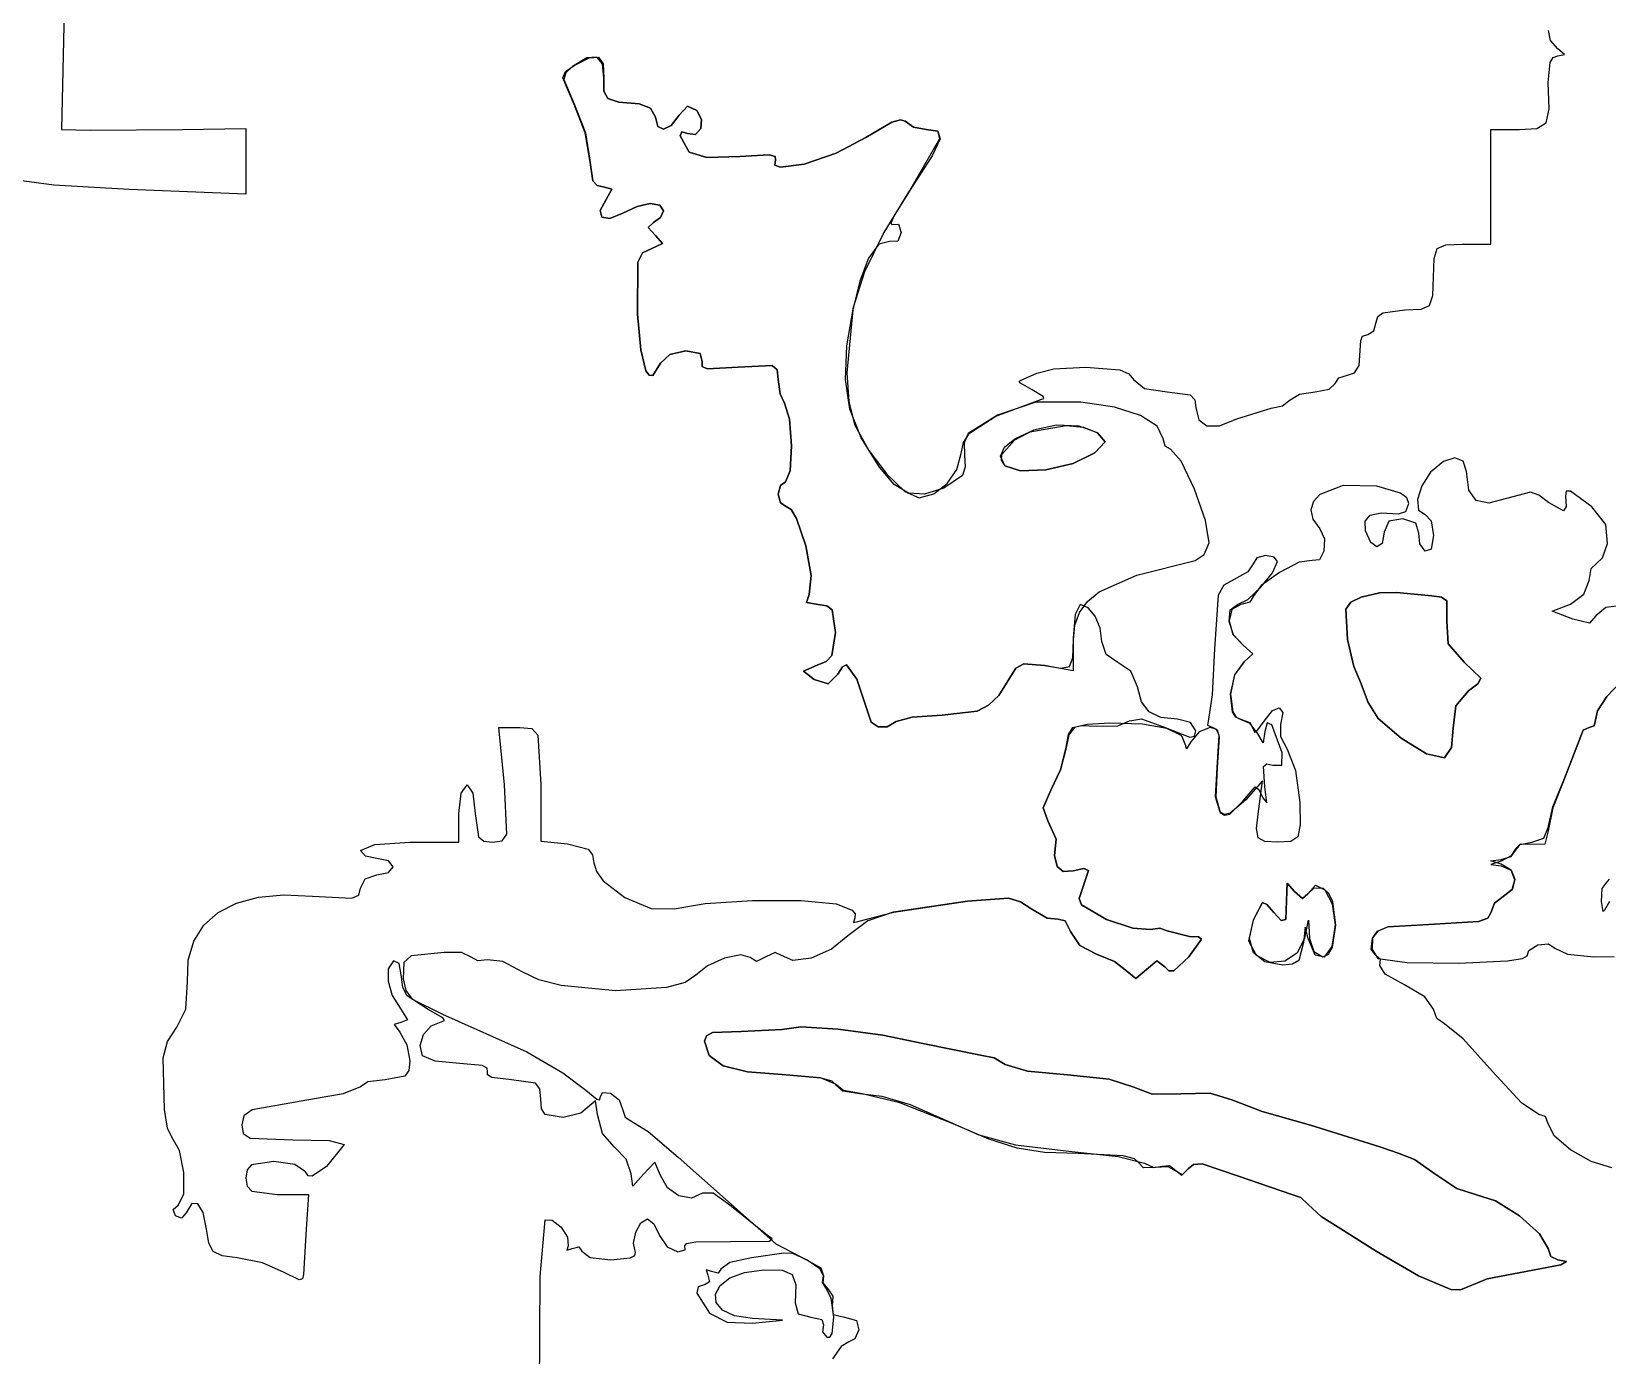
# Model space of a CAD drawing. Extents: x 0 to 397, y 0 to 706.
# Drawn here: x 154.8 to 222.7, y 341.3 to 398.3 of the extents above; entities that cross this region are included whole.
import ezdxf

# ---------------------------------------------------------------- set-up
doc = ezdxf.new("R2010")
doc.units = 0

msp = doc.modelspace()

# ---------------------------------------------------------------- linework, layer by layer
at = {"layer": 'Layer 1', "color": 7}
for points in [[(154.286565, 404.184166), (155.10167, 404.283032), (156.31699, 404.283032), (156.210451, 399.167045), (156.104265, 394.051412), (157.338988, 394.02707), (161.30774, 394.050001), (164.04177, 394.097273), (164.04177, 392.682986), (164.04177, 391.269052), (159.014683, 391.473663), (155.766805, 391.664361), (153.751456, 391.92663)], [(176.693668, 339.72016), (176.719459, 344.657509), (176.934395, 347.09031), (177.239432, 347.087548), (177.616006, 346.776382), (177.897661, 346.344631), (177.91794, 345.980117), (177.870094, 345.787633), (178.098209, 345.864759), (178.385944, 345.932581), (178.505668, 345.742698), (178.874541, 345.478908), (179.761205, 345.369106), (180.589616, 345.463342), (180.796355, 345.56541), (180.818481, 345.690134), (180.740539, 346.084501), (180.84, 346.561716), (181.059582, 346.963855), (181.342003, 347.132996), (181.613422, 346.925739), (181.857059, 346.42744), (182.180865, 345.929141), (182.645165, 345.721884), (182.967119, 345.798525), (182.948554, 345.982587), (183.023233, 346.077335), (183.419513, 346.142351), (184.918114, 346.160034), (186.586313, 346.170441), (186.707723, 346.28247), (186.443173, 346.48459), (184.8846, 347.729544), (184.175957, 348.249891), (183.708085, 348.243188), (183.238973, 348.030133), (182.69257, 348.125184), (182.202192, 348.47159), (181.901156, 349.012597), (181.660914, 349.581628), (181.174081, 349.067983), (180.710178, 348.54596), (180.633625, 349.07645), (180.418342, 349.706732), (179.91678, 350.226154), (179.40243, 350.814587), (179.18653, 351.633738), (179.107287, 352.222568), (178.921946, 352.071888), (178.467612, 351.686919), (177.711917, 351.504621), (176.928794, 351.634135), (176.781592, 351.882397), (176.741778, 352.298371), (176.698, 352.731362), (176.52041, 352.983643), (175.486241, 353.130222), (174.638604, 353.227897), (174.450992, 353.339326), (174.448721, 353.483), (174.437471, 353.627865), (174.220606, 353.739161), (173.255626, 353.835778), (172.200775, 353.930014), (171.646253, 354.156806), (171.549101, 354.602177), (171.696391, 355.076322), (172.021548, 355.458656), (172.457995, 355.628596), (172.592657, 355.679192), (172.530667, 355.796033), (171.89108, 356.158468), (170.993966, 356.747034), (170.802253, 357.109034), (170.744552, 357.561819), (170.643393, 358.138611), (170.396713, 358.248678), (170.173449, 357.907872), (170.163438, 357.373524), (170.349882, 356.755435), (170.715977, 356.163407), (171.006754, 355.706516), (170.717035, 355.599668), (170.436092, 355.511429), (170.673996, 355.176334), (170.972976, 354.639009), (171.09733, 353.941611), (171.054203, 353.533695), (170.89413, 353.286018), (170.038996, 353.130222), (169.291548, 353.040925), (168.980662, 352.82648), (168.229421, 352.519651), (166.423022, 352.209119), (164.312483, 351.826928), (163.953118, 351.569008), (163.865381, 351.189943), (163.930044, 350.812867), (164.221554, 350.6083), (166.070244, 350.54577), (167.627494, 350.509346), (168.275106, 350.335867), (167.518044, 349.392539), (166.899713, 348.976834), (166.719333, 348.995813), (166.606819, 349.16147), (166.14371, 349.47284), (165.247212, 349.602442), (164.280689, 349.462654), (164.093695, 349.246743), (164.04177, 348.896886), (164.095888, 348.540927), (164.29824, 348.325694), (165.387618, 348.19133), (166.733819, 348.19133), (166.641744, 346.692024), (166.530619, 344.743631), (166.480662, 344.556482), (166.338663, 344.507181), (165.692418, 344.83112), (164.758879, 345.238137), (163.663945, 345.463651), (163.015412, 345.549778), (162.635465, 345.731718), (162.439733, 346.088481), (162.343849, 346.699079), (162.202209, 347.406906), (161.97696, 347.785723), (161.71758, 347.795844), (161.473546, 347.39758), (161.272419, 347.169112), (161.003293, 347.269521), (160.905706, 347.539484), (161.141229, 347.743302), (161.370689, 348.221829), (161.371946, 349.135232), (161.185084, 350.082038), (160.850187, 350.660776), (160.672233, 351.048148), (160.539655, 351.849726), (160.478359, 354.075314), (160.666743, 354.781267), (161.069968, 355.399643), (161.458509, 356.170242), (161.525052, 357.353327), (161.559357, 358.285024), (161.79797, 359.096657), (162.230125, 359.780877), (162.845059, 360.330333), (163.632005, 360.737674), (164.580197, 360.995551), (165.678872, 361.096612), (166.917263, 361.033508), (168.611612, 360.944828), (168.906749, 361.085945), (168.980662, 361.374997), (169.177071, 361.789599), (169.686218, 361.949672), (170.184517, 362.053301), (170.391774, 362.30245), (170.184517, 362.551599), (169.686218, 362.655228), (169.187919, 362.758857), (168.980662, 363.008006), (169.598068, 363.257949), (171.09733, 363.360784), (173.213998, 363.360784), (173.213998, 364.595507), (173.317627, 365.46753), (173.566776, 365.83023), (173.815925, 365.46753), (173.919554, 364.595507), (174.061327, 363.59397), (174.290285, 363.409644), (174.670618, 363.360784), (175.085551, 363.414698), (175.281012, 363.710343), (175.178619, 365.83023), (174.935202, 368.299676), (175.838314, 368.299676), (176.351848, 368.253501), (176.62104, 367.972607), (176.741778, 365.852455), (176.741778, 363.405587), (177.888306, 363.294815), (178.789522, 363.056954), (178.978672, 362.821442), (179.034835, 362.478839), (179.139911, 362.096361), (179.425917, 361.701575), (180.365381, 360.976137), (181.502556, 360.504633), (182.486768, 360.489171), (183.826023, 360.718648), (185.865499, 360.845697), (187.959479, 360.849782), (189.462247, 360.710363), (190.150208, 360.439518), (190.290675, 360.272808), (190.272225, 360.102526), (190.214149, 359.901046), (190.404517, 359.950126), (191.958151, 360.35194), (195.123628, 360.82431), (196.884961, 360.949943), (197.413499, 360.797769), (197.894347, 360.478941), (198.554395, 360.087181), (199.027117, 360.046787), (199.324421, 359.976232), (199.561928, 359.511976), (199.966565, 358.914106), (200.684468, 358.535839), (201.449114, 358.225218), (201.984102, 357.802414), (202.374716, 357.493513), (202.83465, 357.877556), (203.278533, 358.246297), (203.617112, 357.9975), (203.798043, 357.821767), (204.012576, 357.826182), (204.65569, 358.421892), (205.206862, 359.191345), (205.077221, 359.289213), (204.680384, 359.303837), (203.726826, 359.544079), (203.41422, 359.659702), (203.003983, 359.600171), (202.251993, 359.65247), (201.117679, 360.036557), (200.039237, 360.657711), (199.931122, 360.940242), (200.044529, 361.280452), (200.337335, 362.14101), (200.131048, 362.22824), (199.672348, 362.126061), (199.248513, 362.09656), (198.981476, 362.319472), (198.876167, 362.785668), (198.937511, 363.48602), (198.584733, 364.278007), (198.379637, 364.839982), (198.719847, 365.595633), (199.137051, 366.481414), (199.378837, 367.449481), (199.475652, 368.001749), (199.666263, 368.295487), (200.04142, 368.393498), (200.691876, 368.35859), (201.599971, 368.378566), (202.104047, 368.591423), (202.617118, 368.674767), (203.642159, 368.298265), (204.704594, 367.879385), (204.908042, 367.932892), (204.964018, 368.153979), (204.734492, 368.509843), (204.170267, 368.657746), (203.450369, 368.737132), (202.942071, 368.979567), (202.615806, 369.408931), (202.442008, 370.049102), (202.152774, 370.726304), (201.60663, 371.107436), (201.09713, 371.442002), (200.906718, 372.003845), (200.83393, 372.584374), (200.626039, 373.093135), (200.32733, 373.454126), (199.982087, 373.591346), (199.763321, 373.172202), (199.672348, 372.164359), (199.672348, 370.737019), (198.437625, 370.968794), (197.55277, 371.038953), (197.202902, 370.862255), (196.467713, 369.676569), (196.03018, 369.258659), (195.537878, 368.99897), (194.027547, 368.828843), (192.745817, 368.751055), (192.05834, 368.564259), (191.666101, 368.327529), (191.273101, 368.324591), (190.968273, 368.529682), (190.840551, 368.917037), (190.358656, 370.381419), (189.907629, 370.999795), (189.741912, 370.919631), (189.538094, 370.600847), (189.124374, 370.176323), (188.520683, 370.365897), (188.062204, 370.733712), (188.648035, 370.981142), (189.034741, 371.144616), (189.278406, 371.403902), (189.441786, 372.397898), (189.298338, 373.362525), (189.069864, 373.542834), (188.693191, 373.591346), (188.190615, 373.689859), (188.297374, 374.032318), (188.395424, 374.843057), (188.166582, 376.12244), (187.757425, 377.304853), (187.531036, 377.682941), (187.314535, 377.824682), (187.072794, 377.980125), (186.97234, 378.353849), (187.062828, 378.727573), (187.280315, 378.883016), (187.482937, 379.358417), (187.538681, 380.432505), (187.454395, 381.577104), (187.236923, 382.26404), (187.050128, 382.673968), (186.97234, 383.288155), (186.927697, 383.698557), (186.709388, 383.898814), (185.245492, 383.826847), (183.915651, 383.747384), (183.69108, 383.853338), (183.695738, 384.066383), (183.604986, 384.410827), (182.990887, 384.527464), (182.30835, 384.372021), (181.905742, 383.998297), (181.56745, 383.463122), (181.413791, 383.47565), (181.27427, 383.666862), (181.049087, 384.561165), (180.914789, 386.097679), (180.930399, 388.336011), (181.127713, 388.739826), (181.504281, 388.919903), (181.989351, 389.146871), (181.68067, 389.493167), (181.362729, 389.829144), (181.592475, 390.051615), (181.903978, 390.273027), (182.033448, 390.553971), (181.873408, 390.801781), (181.460625, 390.86296), (180.896103, 390.743627), (180.280847, 390.449901), (179.72537, 390.217261), (179.374516, 390.276026), (179.295852, 390.570601), (179.556946, 391.04539), (179.809447, 391.480762), (179.430652, 391.583024), (179.16786, 391.646662), (178.990429, 391.84871), (178.858446, 392.734844), (178.661067, 393.916474), (178.186404, 395.140437), (177.691589, 396.28335), (177.813788, 396.550337), (178.181818, 396.810841), (178.823598, 397.143494), (179.229833, 397.172042), (179.43009, 396.883817), (179.453935, 396.266152), (179.455627, 395.7076), (179.633896, 395.391571), (180.102479, 395.23502), (180.975114, 395.154901), (181.473413, 394.968282), (181.68067, 394.581637), (181.779834, 394.185594), (182.030008, 394.072358), (182.36022, 394.23581), (182.699493, 394.669831), (183.062105, 395.066663), (183.462552, 394.876912), (183.668111, 394.485273), (183.631709, 394.093039), (183.41195, 393.846326), (183.06744, 393.89125), (182.81532, 393.954337), (182.749102, 393.777347), (183.140113, 393.086917), (183.900526, 392.84619), (185.311814, 392.895711), (186.575862, 392.960975), (186.843405, 392.888567), (186.861215, 392.746839), (186.832532, 392.52505), (187.066598, 392.430253), (188.090999, 392.563659), (189.470471, 393.031101), (190.741067, 393.716625), (191.86859, 394.37707), (192.240313, 394.479172), (192.437577, 394.410187), (192.794588, 394.15751), (193.343158, 394.05247), (193.8529, 393.978756), (193.94976, 393.653258), (193.595769, 392.919441), (192.75296, 391.620771), (191.968162, 390.355268), (191.819162, 390.025829), (191.871015, 389.970829), (192.153238, 389.979428), (192.26401, 389.625812), (192.129557, 389.247722), (191.764124, 389.229995), (191.299211, 389.120016), (190.865945, 388.510498), (190.488101, 387.526191), (190.189455, 386.291839), (189.924855, 383.571992), (190.006452, 382.335991), (190.262348, 381.348934), (190.869473, 380.235286), (191.643518, 379.213878), (192.421597, 378.469952), (193.040827, 378.188749), (193.67311, 378.36683), (194.245696, 378.808007), (194.67005, 379.418715), (194.857634, 380.105392), (194.952796, 380.577343), (195.205385, 380.974019), (196.34424, 381.716176), (198.284519, 382.433021), (198.411398, 382.472317), (198.382768, 382.562711), (197.908458, 382.842949), (197.406499, 383.125436), (197.347921, 383.218591), (197.438205, 383.261344), (198.114128, 383.557324), (198.842702, 383.74412), (200.222682, 383.821908), (201.684373, 383.698744), (202.073361, 383.534521), (202.2695, 383.292741), (202.748396, 382.903671), (203.718359, 382.763574), (204.713325, 382.627446), (204.908935, 382.420227), (204.964018, 382.087299), (205.083213, 381.553744), (205.428097, 381.289138), (205.979622, 381.298906), (206.718736, 381.58847), (208.206401, 382.055901), (208.691735, 382.160985), (209.020965, 382.410796), (209.42785, 382.659945), (210.100113, 382.763574), (210.708346, 382.867203), (210.961244, 383.116352), (211.116687, 383.365501), (211.490411, 383.46913), (211.792819, 383.583193), (211.999117, 383.89824), (212.061206, 384.968436), (212.135421, 385.155232), (212.372356, 385.23302), (212.621505, 385.388463), (212.725134, 385.762187), (212.796814, 386.000841), (213.019174, 386.165412), (213.959857, 386.291354), (214.661328, 386.318116), (215.029259, 386.480311), (215.17117, 386.900806), (215.19458, 387.702466), (215.21799, 388.504126), (215.359901, 388.924621), (215.727832, 389.086816), (216.429303, 389.113578), (217.664026, 389.113578), (217.664026, 391.583024), (217.664026, 394.05247), (218.898749, 394.05247), (219.654185, 394.096766), (220.045851, 394.339631), (220.174852, 394.946035), (220.142291, 396.080943), (220.21514, 396.935592), (220.349659, 397.156327), (220.547281, 397.232764), (220.838852, 397.293177), (220.547281, 397.535094), (220.236924, 397.888931), (220.148289, 398.3232)], [(178.113026, 396.771683), (177.822552, 396.502872), (177.736303, 396.213985), (178.201221, 395.112568), (178.665432, 393.908801), (178.858446, 392.735197), (178.990429, 391.848754), (179.16786, 391.646667), (179.430652, 391.583024), (179.809447, 391.480762), (179.556946, 391.04539), (179.295852, 390.570601), (179.374516, 390.276026), (179.72537, 390.217261), (180.280847, 390.449901), (180.896103, 390.743627), (181.460625, 390.86296), (181.873408, 390.801781), (182.033448, 390.553971), (181.903978, 390.273027), (181.592475, 390.051615), (181.362729, 389.829144), (181.68067, 389.493167), (181.989351, 389.146871), (181.504281, 388.919903), (181.127713, 388.739826), (180.930399, 388.336011), (180.914789, 386.097679), (181.049087, 384.561165), (181.27427, 383.666862), (181.413791, 383.47565), (181.56745, 383.463122), (181.905742, 383.998297), (182.30835, 384.372021), (182.990887, 384.527464), (183.604986, 384.410827), (183.695738, 384.066383), (183.69108, 383.853338), (183.915651, 383.747384), (185.245492, 383.826847), (186.709388, 383.898814), (186.927697, 383.698557), (186.97234, 383.288155), (187.050128, 382.673968), (187.236923, 382.26404), (187.454395, 381.577104), (187.538681, 380.432505), (187.482937, 379.358417), (187.280315, 378.883016), (187.062828, 378.727573), (186.97234, 378.353849), (187.072794, 377.980125), (187.314535, 377.824682), (187.531036, 377.682941), (187.757425, 377.304853), (188.166582, 376.12244), (188.395424, 374.843057), (188.297374, 374.032318), (188.190615, 373.689859), (188.693191, 373.591346), (189.069864, 373.542834), (189.298338, 373.362525), (189.441786, 372.397898), (189.278406, 371.403902), (189.034741, 371.144616), (188.648035, 370.981142), (188.062204, 370.733712), (188.520683, 370.365897), (189.124374, 370.176323), (189.538094, 370.600847), (189.741912, 370.919631), (189.907629, 370.999795), (190.358656, 370.381419), (190.840551, 368.917037), (190.968273, 368.529682), (191.273101, 368.324591), (191.666101, 368.327529), (192.05834, 368.564259), (192.745817, 368.751055), (194.027547, 368.828843), (195.537878, 368.99897), (196.03018, 369.258659), (196.467713, 369.676569), (197.202902, 370.862255), (197.55277, 371.038953), (198.437625, 370.968794), (199.151174, 370.856071), (199.518978, 370.934046), (199.65752, 371.306238), (199.683284, 372.076164), (199.747512, 372.707791), (199.941848, 373.255408), (200.28584, 373.731711), (200.799033, 374.149397), (202.411206, 374.859699), (204.934737, 375.487881), (205.31609, 375.753875), (205.531285, 376.249528), (205.381332, 377.213979), (204.905545, 378.567368), (204.32538, 379.772987), (203.862292, 380.294128), (203.643835, 380.424656), (203.552906, 380.738276), (203.296354, 381.275645), (202.57258, 381.738666), (201.45041, 382.096779), (199.998668, 382.319426), (198.064783, 382.313958), (196.412679, 381.74969), (195.147397, 380.959247), (194.973758, 380.561694), (194.995217, 380.027781), (195.022965, 379.522443), (194.909228, 379.159021), (194.100925, 378.610671), (193.266578, 378.346882), (192.584465, 378.391067), (191.967373, 378.771803), (191.32809, 379.517664), (190.540419, 380.780129), (190.062014, 382.007174), (189.867043, 383.295271), (189.929678, 384.740895), (190.216365, 386.404557), (190.708435, 387.93993), (191.487314, 389.548393), (192.634427, 391.431329), (193.937589, 393.661989), (193.85075, 393.98795), (193.343158, 394.05247), (192.794588, 394.15751), (192.437577, 394.410187), (192.240313, 394.479172), (191.86859, 394.37707), (190.741067, 393.716625), (189.470471, 393.031101), (188.090999, 392.563659), (187.066598, 392.430253), (186.832532, 392.52505), (186.861215, 392.746839), (186.843405, 392.888567), (186.575862, 392.960975), (185.311814, 392.895711), (183.900526, 392.84619), (183.140113, 393.086917), (182.749102, 393.777347), (182.81532, 393.954337), (183.06744, 393.89125), (183.41195, 393.846326), (183.631709, 394.093039), (183.668111, 394.485273), (183.462552, 394.876912), (183.062105, 395.066663), (182.699493, 394.669831), (182.36022, 394.23581), (182.030008, 394.072358), (181.779834, 394.185594), (181.68067, 394.581637), (181.473413, 394.968282), (180.975114, 395.154901), (180.102479, 395.23502), (179.633896, 395.391571), (179.455627, 395.7076), (179.453935, 396.266152), (179.4055, 396.880427), (179.159322, 397.171909), (178.725223, 397.136896), (178.113026, 396.771683)], [(200.730682, 380.98769), (201.054929, 380.608762), (200.610032, 380.136436), (199.678632, 379.675455), (198.50527, 379.397366), (197.413797, 379.348937), (196.728063, 379.57693), (196.544103, 379.980011), (196.718273, 380.375609), (197.169264, 380.735074), (197.815766, 381.029758), (199.370061, 381.310184), (200.115236, 381.238626), (200.730682, 380.98769)], [(197.153866, 380.671953), (196.588275, 380.048771), (196.575519, 379.808055), (196.728063, 379.57693), (197.413797, 379.348937), (198.50527, 379.397366), (199.678632, 379.675455), (200.610032, 380.136436), (201.054929, 380.608762), (200.730682, 380.98769), (199.934324, 381.284183), (198.954842, 381.319962), (197.969075, 381.110671), (197.153866, 380.671953)], [(223.643966, 373.591346), (222.624526, 373.463684), (222.187698, 373.105571), (221.90896, 372.79786), (221.191806, 372.963754), (220.309861, 373.307712), (221.103611, 373.614629), (221.673789, 374.036949), (221.897362, 374.638391), (221.988952, 375.144583), (222.208865, 375.355236), (222.477505, 375.609016), (222.685821, 376.219189), (222.614339, 377.049717), (222.018718, 377.80669), (221.094748, 378.486229), (220.906028, 378.485645), (220.880656, 378.265654), (220.904, 377.824384), (220.791712, 377.632947), (220.142644, 377.992957), (219.740169, 378.308919), (219.376587, 378.436531), (218.345946, 378.167582), (217.572414, 377.956803), (217.034758, 378.073082), (216.718956, 378.525713), (216.610984, 379.323988), (216.471708, 379.773758), (216.116698, 379.918067), (215.624302, 379.758368), (215.072872, 379.296119), (214.687269, 378.710899), (214.508206, 378.117179), (214.553709, 377.656875), (214.841802, 377.471904), (215.090951, 377.206659), (215.19458, 376.569145), (215.092804, 375.982872), (214.832277, 375.890047), (214.605264, 376.211252), (214.567693, 376.668981), (214.433858, 377.096636), (213.871662, 377.288812), (213.265502, 377.185845), (213.077912, 376.707434), (212.984227, 376.22635), (212.760765, 376.080062), (212.49391, 376.26219), (212.27005, 376.766348), (212.247125, 377.192123), (212.462094, 377.4484), (212.937347, 377.546654), (213.695273, 377.498362), (214.006776, 377.608561), (214.136246, 377.954504), (214.042231, 378.186847), (213.770151, 378.394286), (212.751592, 378.702041), (211.310571, 378.724365), (210.305782, 378.337445), (210.021483, 378.031508), (209.911652, 377.672447), (209.998093, 377.276659), (210.302607, 376.86054), (210.501282, 376.421083), (210.476748, 375.902351), (210.281623, 375.520342), (209.968527, 375.491056), (209.412135, 375.414828), (208.558517, 374.983099), (207.776138, 374.419939), (207.433464, 373.949416), (207.278021, 373.696562), (206.904297, 373.591346), (206.503293, 373.382094), (206.391049, 372.887818), (206.557478, 372.308744), (206.992491, 371.845095), (207.419662, 371.479529), (207.046467, 371.1346), (206.62348, 370.562367), (206.451815, 369.729618), (206.547842, 368.978823), (206.701357, 368.741181), (206.927933, 368.652454), (207.288605, 368.522852), (207.445811, 368.211481), (207.486028, 368.103708), (207.58604, 368.136428), (207.905128, 368.575196), (208.258259, 369.030384), (208.554769, 369.14674), (208.70126, 368.942752), (208.604334, 368.436907), (208.609626, 367.915148), (208.891143, 367.361639), (209.247228, 366.451516), (209.431599, 365.072816), (209.44668, 364.104032), (209.34799, 363.593441), (209.054567, 363.394529), (208.485448, 363.360784), (207.926559, 363.390037), (207.646806, 363.549035), (207.579382, 363.944637), (207.657478, 364.683701), (207.837042, 366.006619), (207.115964, 365.186057), (206.443834, 364.610406), (206.194419, 364.557289), (206.005066, 364.658081), (205.813419, 365.313702), (205.882652, 366.561892), (205.965026, 367.96392), (205.836118, 368.228073), (205.576441, 368.299676), (205.109098, 368.11826), (204.739651, 367.682314), (204.553649, 367.377999), (204.527984, 367.513687), (204.360536, 367.93955), (203.715713, 368.25624), (202.659992, 368.444012), (201.259849, 368.483121), (200.279595, 368.433015), (199.736862, 368.295266), (199.48537, 367.987919), (199.378837, 367.42902), (199.137051, 366.475417), (198.719847, 365.595633), (198.379637, 364.839982), (198.584733, 364.278007), (198.937511, 363.48602), (198.876167, 362.785668), (198.981476, 362.319472), (199.248513, 362.09656), (199.672348, 362.126061), (200.131048, 362.22824), (200.337335, 362.14101), (200.044529, 361.280452), (199.931122, 360.940242), (200.039237, 360.657711), (201.117679, 360.036557), (202.251993, 359.65247), (203.003983, 359.600171), (203.41422, 359.659702), (203.726826, 359.544079), (204.680384, 359.303837), (205.077221, 359.289213), (205.206862, 359.191345), (204.65569, 358.421892), (204.012576, 357.826182), (203.798043, 357.821767), (203.617112, 357.9975), (203.278533, 358.246297), (202.83465, 357.877556), (202.374716, 357.493513), (201.984102, 357.802414), (201.449114, 358.225218), (200.684468, 358.535839), (199.966565, 358.914106), (199.561928, 359.511976), (199.324421, 359.976232), (199.027117, 360.046787), (198.554395, 360.087181), (197.894347, 360.478941), (197.413499, 360.797769), (196.884961, 360.949943), (195.123628, 360.82431), (191.915465, 360.345238), (190.836185, 359.973366), (189.975186, 359.328179), (189.262261, 358.750124), (188.392139, 358.371665), (187.596961, 358.261031), (187.108865, 358.48645), (186.833963, 358.608159), (186.443173, 358.421892), (186.038625, 358.221911), (185.756314, 358.391553), (185.354417, 358.506013), (184.658337, 358.360288), (183.926868, 358.039078), (183.418807, 357.627083), (182.957359, 357.316849), (182.159737, 357.103787), (179.960039, 356.961788), (177.627852, 357.186304), (176.664617, 357.431384), (175.971311, 357.76255), (175.103521, 358.217766), (174.447663, 358.293834), (174.033325, 358.249648), (173.747046, 358.415542), (173.32649, 358.604851), (172.589228, 358.616625), (171.162241, 358.462109), (170.850915, 358.180371), (170.809463, 357.472919), (170.932252, 356.976318), (171.210748, 356.598912), (172.508442, 355.957738), (176.140688, 354.328785), (177.69069, 353.432917), (178.682057, 352.685016), (179.155706, 352.29577), (179.280594, 352.266561), (179.303652, 352.361872), (179.398593, 352.578213), (179.744624, 352.550608), (180.115306, 352.263976), (180.269558, 351.857752), (180.374554, 351.510706), (180.626922, 351.366332), (181.370225, 350.906486), (182.655396, 349.801056), (186.874973, 346.059493), (188.219057, 345.36452), (188.803655, 345.022854), (188.928141, 344.688597), (188.896832, 344.386796), (189.107352, 344.123094), (189.321886, 343.811062), (189.300675, 343.393196), (189.342435, 343.025117), (189.831606, 342.89966), (190.336651, 342.758417), (190.437678, 342.351796), (190.266405, 341.976881), (190.014697, 341.844854), (189.679911, 341.645755), (189.309141, 341.109312)], [(207.433464, 375.346417), (207.192384, 374.999503), (206.612902, 374.672963), (206.165415, 374.431294), (205.914314, 373.995321), (205.758121, 371.6934), (205.668119, 369.70285), (205.499535, 368.662685), (205.464081, 368.406303), (205.694268, 368.299676), (205.872532, 368.201929), (205.961762, 367.894202), (205.882652, 366.561892), (205.821847, 365.319143), (206.012959, 364.635988), (206.190799, 364.519762), (206.416995, 364.562037), (206.994961, 365.146899), (207.519718, 365.742917), (207.673221, 365.636048), (207.847625, 365.273194), (208.012902, 365.055265), (207.933703, 365.741683), (207.875363, 366.62473), (208.010251, 366.736004), (208.273428, 366.679367), (208.6651, 366.680513), (208.674184, 367.210298), (208.233212, 368.414241), (208.031941, 368.496372), (207.931939, 368.123287), (207.861869, 367.63416), (207.629609, 368.035092), (207.300246, 368.471038), (206.890186, 368.652454), (206.676344, 368.74189), (206.534646, 368.981254), (206.456754, 369.7361), (206.634648, 370.569659), (207.046467, 371.1346), (207.419662, 371.479529), (206.992491, 371.845095), (206.584636, 372.288355), (206.390829, 372.869695), (206.439644, 373.375297), (206.759658, 373.591346), (207.19557, 373.816639), (207.763311, 374.346467), (208.25935, 374.961756), (208.480156, 375.44343), (208.332916, 375.630226), (207.962631, 375.708014), (207.588907, 375.601828), (207.433464, 375.346417)], [(215.127552, 373.97023), (215.54582, 373.919722), (215.769388, 373.762223), (215.775958, 372.887201), (215.830639, 371.899423), (216.522436, 371.111669), (217.22958, 370.419166), (217.111995, 370.188141), (216.702706, 369.880121), (216.161544, 369.228011), (216.045833, 368.267926), (215.971574, 367.433606), (215.671889, 366.996161), (214.901063, 367.17314), (213.800269, 367.842079), (212.812254, 368.682931), (212.379764, 369.375649), (212.055914, 370.257594), (211.760859, 370.934575), (211.495703, 372.092039), (211.424133, 373.401419), (211.640513, 373.696259), (212.076728, 373.91308), (212.86651, 374.10552), (213.607079, 374.115927), (215.127552, 373.97023)], [(212.076728, 373.91308), (211.640513, 373.696259), (211.424133, 373.401419), (211.495703, 372.092039), (211.760859, 370.934575), (212.055914, 370.257594), (212.379764, 369.375649), (212.812254, 368.682931), (213.800269, 367.842079), (214.901063, 367.17314), (215.671889, 366.996161), (215.971574, 367.433606), (216.045833, 368.267926), (216.161544, 369.228011), (216.702706, 369.880121), (217.111995, 370.188141), (217.22958, 370.419166), (216.522436, 371.111669), (215.830639, 371.899423), (215.775958, 372.887201), (215.769388, 373.762223), (215.54582, 373.919722), (215.127552, 373.97023), (213.607079, 374.115927), (212.86651, 374.10552), (212.076728, 373.91308)], [(222.880907, 349.3368), (221.988913, 349.614089), (221.095894, 350.117101), (220.408523, 350.70339), (220.133472, 351.230512), (220.016702, 351.549644), (219.735891, 351.630916), (218.986017, 352.138519), (217.741637, 353.483), (216.474194, 354.886748), (215.669772, 355.537226), (215.334148, 355.77103), (215.19458, 356.172579), (214.827735, 356.694162), (213.945746, 357.215744), (213.120245, 357.675987), (212.889529, 358.049711), (212.915546, 358.306754), (212.707142, 358.486803), (212.510954, 358.754429), (212.566384, 359.222345), (212.784996, 359.527608), (213.228372, 359.714206), (215.232327, 359.833004), (217.139401, 359.939014), (217.543282, 360.090477), (217.664026, 360.324424), (217.819469, 360.731133), (218.193193, 361.019044), (218.591667, 361.326363), (218.704457, 361.745899), (218.539566, 362.150287), (218.104998, 362.412164), (217.663938, 362.55623), (218.104998, 362.614306), (218.541076, 362.746862), (218.72236, 363.008006), (218.929617, 363.257155), (219.427916, 363.360784), (219.947911, 363.528927), (220.133472, 364.000018), (220.340729, 364.880552), (220.839028, 366.099752), (221.544584, 367.929965), (221.648213, 368.19102), (221.897362, 368.299676), (222.12142, 368.377331), (222.164768, 368.564259), (222.26053, 369.015992), (222.667609, 369.630443), (223.257713, 370.248995)], [(223.257713, 370.248995), (222.667609, 369.630443), (222.26053, 369.015992), (222.164768, 368.564259), (222.12142, 368.377331), (221.897362, 368.299676), (221.648213, 368.19102), (221.544584, 367.929965), (220.839028, 366.099752), (220.340729, 364.838439), (220.133472, 363.85679), (219.98654, 363.275456), (219.427916, 363.258478), (218.929617, 363.280792), (218.72236, 363.075034), (218.541076, 362.767676), (218.104998, 362.545514), (217.663938, 362.401448), (218.104998, 362.343372), (218.539963, 362.154801), (218.706573, 361.767727), (218.594445, 361.337393), (218.193193, 361.019044), (217.819469, 360.731133), (217.664026, 360.324424), (217.543282, 360.090477), (217.139401, 359.939014), (215.232327, 359.833004), (213.241425, 359.715308), (212.792437, 359.534901), (212.574498, 359.243865), (212.547951, 358.740406), (212.801334, 358.357334), (214.057847, 358.178982), (216.292028, 358.149988), (218.386708, 358.251566), (219.032619, 358.345449), (219.224716, 358.464931), (219.30074, 358.700057), (219.687913, 358.934126), (220.154154, 358.989732), (220.420633, 358.794778), (220.96616, 358.531474), (222.103032, 358.421892), (222.972326, 358.444734)], [(208.87174, 361.244116), (208.841489, 360.033999), (208.641751, 359.994455), (208.315409, 360.326188), (208.023215, 360.679726), (207.826503, 360.761075), (207.429936, 360.000574), (207.234277, 359.10681), (207.555878, 358.500914), (208.143623, 358.190822), (208.789146, 358.244004), (209.343057, 358.608467), (209.655965, 359.232223), (209.806954, 360.009393), (209.854932, 359.215643), (210.041375, 358.65036), (210.432077, 358.421892), (210.669333, 358.536967), (210.840522, 358.842696), (210.982896, 359.789127), (210.855593, 360.787219), (210.689686, 361.157522), (210.455008, 361.363002), (210.046579, 361.376452), (209.776263, 361.136166), (209.552469, 360.934686), (209.209348, 361.244116), (208.890261, 361.596806), (208.87174, 361.244116)], [(209.776263, 361.136166), (210.120365, 361.504499), (210.510041, 361.316083), (210.829074, 360.702481), (210.961244, 359.795257), (210.817476, 358.863118), (210.481025, 358.408486), (210.094171, 358.502336), (209.799193, 359.215643), (209.664917, 359.694583), (209.59811, 359.039253), (209.390941, 358.264333), (209.126324, 358.112004), (208.711226, 358.069114), (207.928522, 358.206086), (207.442019, 358.596826), (207.271561, 359.211073), (207.436992, 360.018565), (207.827517, 360.76425), (208.023276, 360.680553), (208.315409, 360.326188), (208.641751, 359.994455), (208.841489, 360.033999), (208.87174, 361.244116), (208.890261, 361.596806), (209.209348, 361.244116), (209.552469, 360.934686), (209.776263, 361.136166)], [(222.76992, 360.800834), (222.557762, 360.439429), (222.501671, 360.368741), (222.429704, 360.803143), (222.457177, 361.363664), (222.63996, 361.596894), (222.783717, 361.762744)], [(193.200283, 354.690912), (195.687368, 354.188556), (196.27611, 354.072227), (196.752404, 353.792386), (197.703759, 353.494553), (199.434576, 353.334833), (201.227438, 353.156195), (202.287139, 352.803197), (203.081374, 352.502189), (204.314554, 352.528736), (205.583011, 352.549858), (206.516241, 352.266974), (207.816669, 351.755975), (209.90291, 351.169835), (212.883884, 350.242734), (213.715029, 349.95522), (214.373004, 349.696149), (215.258786, 349.073275), (216.205289, 348.450401), (217.008917, 348.19133), (217.867414, 347.918704), (218.900337, 347.269742), (219.768689, 346.497814), (220.133472, 345.856292), (220.254387, 345.51229), (220.545164, 345.369106), (220.93172, 345.307965), (220.676397, 345.159644), (218.871938, 344.81207), (217.51092, 344.553439), (216.669545, 344.217286), (216.363124, 344.075133), (215.942205, 344.098179), (214.549702, 344.685775), (212.725134, 345.748342), (211.314022, 346.630287), (210.359096, 347.239403), (209.797077, 347.750358), (209.475475, 348.061728), (209.098576, 348.19133), (206.801286, 348.970969), (205.238744, 349.501944), (204.857391, 349.481401), (204.633465, 349.286), (204.364031, 349.038835), (204.125817, 349.178756), (203.762677, 349.376973), (203.199775, 349.351617), (202.699404, 349.335213), (202.494572, 349.561167), (202.32439, 349.730192), (201.823941, 349.853708), (199.892834, 349.95522), (198.444267, 350.000056), (197.259655, 350.180557), (196.046667, 350.565713), (194.51297, 351.224515), (192.214224, 352.131331), (190.588314, 352.529088), (189.778204, 352.6631), (189.440375, 352.935489), (188.794835, 353.215153), (187.14626, 353.352472), (185.648315, 353.463448), (184.60542, 353.73334), (183.995715, 354.171573), (183.797338, 354.787573), (183.876581, 355.025742), (184.139974, 355.167603), (185.373197, 355.203146), (187.136735, 355.293809), (187.943323, 355.406478), (189.558776, 355.310125), (191.479095, 355.054891), (193.200283, 354.690912)], [(187.136735, 355.293809), (185.373197, 355.203146), (184.139974, 355.167603), (183.876581, 355.025742), (183.797338, 354.787573), (183.995715, 354.171573), (184.60542, 353.73334), (185.648315, 353.463448), (187.14626, 353.352472), (188.810975, 353.214448), (189.275743, 353.084581), (189.440375, 352.924552), (189.748791, 352.654501), (190.488478, 352.542141), (191.42802, 352.416662), (192.650699, 352.059276), (195.615401, 350.763082), (197.191878, 350.327357), (199.495959, 350.048001), (201.61417, 349.827823), (202.743633, 349.534356), (203.145271, 349.352896), (203.513042, 349.401359), (203.827808, 349.435181), (204.101829, 349.217914), (204.356534, 349.021902), (204.633465, 349.286), (204.857391, 349.481401), (205.238744, 349.501944), (206.801286, 348.970969), (209.098576, 348.19133), (209.475475, 348.061728), (209.797077, 347.750358), (210.359096, 347.239403), (211.314022, 346.630287), (212.725134, 345.748342), (214.549702, 344.685775), (215.942205, 344.098179), (216.363124, 344.075133), (216.669545, 344.217286), (217.51092, 344.553439), (218.871938, 344.81207), (220.676397, 345.159644), (220.93172, 345.307965), (220.545164, 345.369106), (220.254387, 345.51229), (220.133472, 345.856292), (219.768689, 346.497814), (218.900337, 347.269742), (217.867414, 347.918704), (217.008917, 348.19133), (216.205289, 348.450401), (215.258786, 349.073275), (214.373004, 349.696149), (213.715029, 349.95522), (212.883884, 350.242734), (209.90291, 351.169835), (207.816669, 351.755975), (206.516241, 352.266974), (205.583011, 352.549858), (204.314554, 352.528736), (203.081374, 352.502189), (202.287139, 352.803197), (201.227438, 353.156195), (199.434576, 353.334833), (197.703759, 353.494553), (196.752404, 353.792386), (196.27611, 354.072227), (195.687368, 354.188556), (193.200283, 354.690912), (191.479095, 355.054891), (189.558776, 355.310125), (187.943323, 355.406478), (187.136735, 355.293809)], [(185.825811, 345.465062), (184.891567, 345.263758), (184.502894, 344.974347), (184.38317, 344.799281), (184.095435, 344.873453), (183.86463, 344.949036), (183.940213, 344.718231), (184.008035, 344.430496), (183.818152, 344.310772), (183.525793, 344.210963), (183.466565, 343.942251), (184.017471, 343.082399), (184.766375, 342.685921), (185.869556, 342.645307), (187.148729, 342.781127), (185.863559, 342.840393), (185.084434, 342.959217), (184.565308, 343.203479), (184.296305, 343.531068), (184.267547, 343.899874), (184.469159, 344.267787), (184.891264, 344.592697), (185.523986, 344.832493), (186.357448, 344.945067), (187.140814, 344.927367), (187.570563, 344.741558), (187.728453, 344.300492), (187.69624, 343.517021), (187.835279, 343.053163), (188.382041, 342.89966), (188.851103, 342.803175), (188.927788, 342.571224), (188.882765, 342.278462), (189.059727, 342.035707), (189.188161, 342.039334), (189.288151, 342.203894), (189.364175, 342.90601), (189.253226, 343.721941), (189.029036, 344.171425), (188.873946, 344.400907), (188.928141, 344.688597), (188.762551, 344.982373), (188.222012, 345.356053), (187.606001, 345.63951), (187.213993, 345.662617), (185.825811, 345.465062)]]:
    msp.add_lwpolyline(points, dxfattribs=at)

doc.saveas('drawing.dxf')
